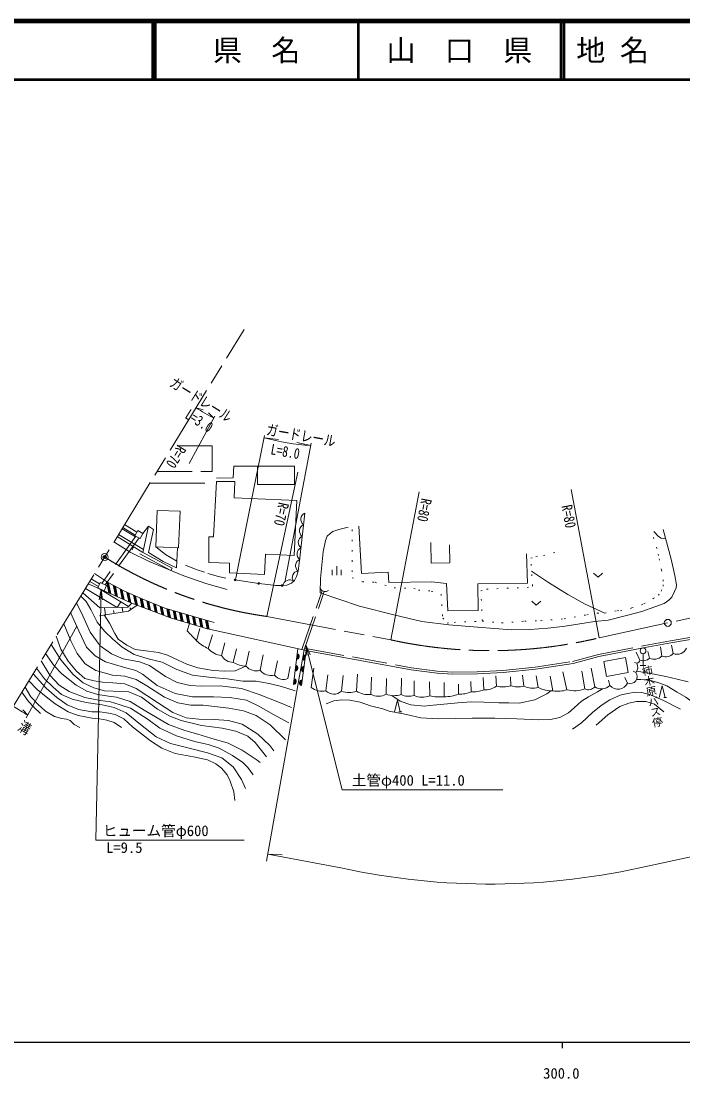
# Model space of a CAD drawing. Units: millimetres at full size, sheet at 1:1000; details may follow other scales. Extents: x 40000 to 680000, y 20000 to 380000.
# Drawn here: x 275268 to 388664, y 198715 to 380000 of the extents above; entities that cross this region are included whole.
import ezdxf
from ezdxf.enums import TextEntityAlignment as Align

# ---------------------------------------------------------------- set-up
doc = ezdxf.new("R2010")
doc.units = ezdxf.units.MM
doc.header["$LTSCALE"] = 1000
doc.header["$PDMODE"] = 32
doc.header["$PDSIZE"] = 500
for name, pattern in [('CHAIN', [18.5, 12, -1.5, 3.5, -1.5]), ('DASHED', [7.5, 6, -1.5]), ('DOTTED', [1.75, 0.25, -1.5])]:
    doc.linetypes.add(name, pattern=pattern)
for name, color, linetype, lineweight in [('M-BGD', 7, 'Continuous', 13), ('M-BMK', 2, 'CHAIN', 13), ('M-BMK-SRVR', 3, 'Continuous', 13), ('M-STR-HTXT', 7, 'Continuous', 13), ('M-STR-STRC', 7, 'Continuous', 13), ('M-TTL', 2, 'Continuous', 140), ('M-TTL-BAND', 7, 'Continuous', 25), ('M-TTL-LINE', 7, 'Continuous', 50)]:
    doc.layers.add(name, color=color, linetype=linetype, lineweight=lineweight)
for name, color, linetype in [('M-BMK-HTXT', 7, 'Continuous'), ('M-OTRS', 6, 'Continuous'), ('M-TTL-TXT', 7, 'Continuous')]:
    doc.layers.add(name, color=color, linetype=linetype)
doc.styles.add('@ＭＳ ゴシック', font='')
doc.styles.add('ＭＳ ゴシック', font='')
doc.styles.get('@ＭＳ ゴシック').set_extended_font_data('@MS Gothic')
doc.styles.get('ＭＳ ゴシック').set_extended_font_data('MS Gothic')

# ---------------------------------------------------------------- blocks, each defined once
blk = doc.blocks.new('open_arrow')
at = {"color": 0, "linetype": 'Continuous', "lineweight": -2}
blk.add_lwpolyline([(7.5, 1.25), (0, 0), (7.5, -1.25)], dxfattribs=at)

msp = doc.modelspace()

# ---------------------------------------------------------------- hatches: boundary and pattern name
at = {"layer": 'M-BGD'}
for points in [[(311792, 284248, -1), (312092, 284248, -0.41421), (311942, 284098, -0.41421)], [(315822, 283632, -1), (316122, 283632, -0.41421), (315972, 283482, -0.41421)], [(319840, 283254, -1), (320140, 283254, -0.41421), (319990, 283104, -0.41421)], [(322584, 271577, -0.82183), (322460, 270593)], [(323886, 270396, -0.82183), (324021, 271378)], [(322336, 269608, -0.82183), (322212, 268625)], [(323614, 268431, -0.82183), (323750, 269413)], [(322044, 267290, -0.82183), (321921, 266307)], [(323294, 266117, -0.82183), (323429, 267099)]]:
    msp.add_hatch(color=256, dxfattribs=at).paths.add_polyline_path(points)
at = {"layer": 'M-STR-STRC'}
for points in [[(290256, 283757), (290052, 283867), (289888, 283976), (290274, 282013), (290630, 281854)], [(291425, 283123), (291062, 283320), (291420, 281500), (291775, 281341)], [(292594, 282489), (292232, 282686), (292565, 280987), (292921, 280828)], [(293745, 281951), (293391, 282103), (293711, 280475), (294066, 280316)], [(294886, 281461), (294532, 281613), (294847, 280010), (295197, 279879)], [(296027, 280971), (295673, 281123), (295975, 279587), (296325, 279456)], [(297165, 280499), (296812, 280645), (297103, 279164), (297453, 279032)], [(298302, 280028), (297949, 280174), (298231, 278740), (298581, 278609)], [(299440, 279557), (299087, 279703), (299359, 278317), (299709, 278186)], [(300558, 279181), (300215, 279279), (300487, 277894), (300837, 277762)], [(301666, 278862), (301322, 278961), (301604, 277525), (301949, 277420)], [(302773, 278543), (302430, 278642), (302715, 277187), (303060, 277082)], [(303881, 278224), (303537, 278323), (303827, 276849), (304172, 276744)], [(304988, 277905), (304645, 278004), (304938, 276511), (305283, 276406)], [(306096, 277586), (305752, 277685), (306049, 276172), (306394, 276067)], [(307203, 277267), (306860, 277366), (307157, 275850), (307496, 275776)]]:
    msp.add_hatch(color=256, dxfattribs=at).paths.add_polyline_path(points)

# ---------------------------------------------------------------- linework, layer by layer
at = {"layer": 'M-BGD'}
for p, q in [((297324, 300797), (306734, 300819)), ((295111, 292439), (292999, 293733)), ((296207, 289419), (291952, 292025)), ((294853, 291593), (292551, 293003)), ((294824, 291912), (292685, 293221)), ((297096, 293452), (296127, 292214)), ((329342, 285070), (329342, 286570)), ((328592, 285070), (328592, 285970)), ((330092, 285070), (330092, 285970)), ((293681, 279661), (288410, 282847)), ((289523, 279455), (289715, 278259)), ((292551, 279519), (292677, 278734)), ((294121, 279205), (293893, 279425)), ((291116, 278995), (291196, 278496)), ((303729, 275489), (304116, 276761)), ((305337, 273817), (305909, 275895)), ((307332, 272497), (308044, 274824)), ((309608, 271294), (310180, 273427)), ((311622, 270084), (312185, 272421)), ((313794, 269437), (314349, 272004)), ((322694, 272451), (321928, 266367)), ((323299, 266152), (324127, 272138)), ((382963, 270831), (382648, 271951)), ((385084, 271172), (384809, 272739)), ((387025, 271610), (386726, 273063)), ((316207, 268743), (316715, 271384)), ((318704, 267911), (319203, 270367)), ((322584, 271577), (322460, 270593)), ((323886, 270396), (324021, 271378)), ((381279, 270448), (380692, 271864)), ((381846, 271578), (381846, 269578)), ((320997, 267319), (321366, 269415)), ((322336, 269608), (322212, 268625)), ((323614, 268431), (323750, 269413)), ((324953, 265803), (325406, 269109)), ((368807, 265388), (368115, 268481)), ((371885, 265547), (371333, 268565)), ((373558, 265902), (372932, 269089)), ((380581, 268381), (380174, 268589)), ((380787, 269949), (380384, 270050)), ((381346, 269578), (382346, 269578)), ((322044, 267290), (321921, 266307)), ((323294, 266117), (323429, 267099)), ((327460, 265202), (327830, 267953)), ((330149, 265156), (330463, 267852)), ((332738, 265165), (332922, 268055)), ((335195, 264592), (335315, 267538)), ((337803, 264628), (337877, 267343)), ((340375, 264582), (340448, 267362)), ((342594, 264425), (342640, 266955)), ((345301, 264379), (345264, 266752)), ((347762, 264213), (347771, 266650)), ((352364, 265053), (352309, 266798)), ((354536, 265368), (354472, 267501)), ((356708, 266006), (356615, 267778)), ((359186, 266080), (359122, 267604)), ((361409, 265999), (361205, 267930)), ((363870, 265791), (363543, 267771)), ((366411, 265192), (365925, 267752)), ((376147, 266127), (375917, 267019)), ((379200, 266548), (378716, 267498)), ((350228, 264647), (350219, 266382)), ((385381, 264063), (385881, 264063)), ((339986, 261603), (340486, 261603))]:
    msp.add_line(p, q, dxfattribs=at)
at = {"layer": 'M-BGD', "linetype": 'DASHED'}
for p, q in [((294944, 291720), (289086, 283640)), ((295475, 291430), (289646, 283389)), ((296102, 288946), (291741, 291679)), ((294487, 289810), (294275, 289413)), ((300913, 285861), (294275, 289413)), ((301126, 286258), (294487, 289810)), ((300913, 285861), (301126, 286258)), ((288511, 283073), (287027, 283982)), ((288717, 283533), (287288, 284408)), ((323370, 272304), (326851, 282386)), ((323763, 272218), (327224, 282240))]:
    msp.add_line(p, q, dxfattribs=at)
for points in [[(298575, 302839), (307987, 302837), (307989, 307183), (301236, 307185)], [(323878, 272551), (324673, 272377), (342147, 269188), (346589, 268572), (349171, 268422), (353436, 268458), (357816, 268712), (363371, 269274), (369771, 270248), (374192, 271442), (382169, 273012), (386566, 273807), (400333, 276173), (403403, 275305), (408895, 277503), (419616, 278638), (435166, 280384), (444635, 281386), (478199, 285312), (497495, 287536), (506993, 287221)], [(362747, 285740), (365617, 283811), (368942, 281727), (371922, 280100), (375268, 278550)]]:
    msp.add_lwpolyline(points, dxfattribs=at)
at = {"layer": 'M-BGD'}
for points in [[(308728, 301649), (311576, 301711), (311704, 303749), (322125, 303731), (322120, 300593), (315767, 300603), (315773, 303742)], [(319990, 283254), (320815, 283305), (321576, 283658), (322107, 284141), (322461, 284829), (322740, 285754), (323037, 288014), (323874, 295687)], [(296102, 288946), (297096, 293452), (297943, 292856), (297073, 288945), (299627, 287382), (301912, 286297), (302045, 289733)], [(331306, 293263), (329732, 292890), (328686, 292531), (328231, 292199), (327711, 291732), (327402, 291009), (327047, 289042), (326554, 284446), (326496, 282033), (333256, 279712), (339124, 278239), (343939, 277120), (348560, 276531), (353484, 276116), (359295, 275680), (362440, 275755), (365519, 275980), (368518, 276301), (373524, 277076), (375893, 277331), (378751, 278050), (381611, 278839), (383854, 279619), (385437, 280206), (386286, 280784), (386749, 281289), (387255, 282254), (387535, 282889), (387553, 283360), (387273, 284963), (386656, 287790), (385295, 292865)], [(333159, 293444), (333571, 285305), (338189, 285539), (338278, 283780), (345643, 283888), (348164, 283599), (348376, 278933), (353590, 278973), (353555, 283569), (362026, 283680), (361872, 288694)], [(385657, 291516), (385551, 291410), (385347, 291330), (384953, 291401), (384468, 291667), (383713, 292507)], [(291169, 290745), (293976, 288984), (297219, 287372), (303144, 284949), (306939, 283615), (310555, 282613)], [(345461, 290657), (345539, 287090), (348733, 287160), (348665, 290268)], [(301956, 287438), (300008, 288585), (298355, 289876)], [(286779, 283577), (294240, 280238), (300890, 277743), (306980, 275889), (324604, 272034), (342091, 268843), (346555, 268223), (349162, 268072), (353447, 268108), (357844, 268363), (363415, 268927), (369843, 269905), (374271, 271101), (382234, 272668), (386627, 273463), (400314, 275814), (403423, 274936), (408980, 277160), (444685, 280939), (478251, 284865), (497513, 287085), (506993, 286771)], [(303417, 286782), (305272, 286007), (306680, 285550)], [(307286, 285356), (309086, 284836), (310347, 284556)], [(373377, 285373), (374127, 284673), (374877, 285373)], [(311942, 284248), (314102, 283879), (315972, 283632), (317550, 283417), (318882, 283297), (319990, 283254)], [(285475, 281448), (286421, 280508), (287208, 279146), (288302, 277016), (289550, 275463), (290951, 274082), (292564, 272720), (294659, 271447), (297020, 270699), (299419, 270124), (301972, 268858), (304645, 267895), (307908, 267531), (310599, 267280), (313267, 266858), (315551, 266858), (317778, 266455), (319909, 265937), (322252, 265246)], [(285817, 282005), (288749, 279454), (293560, 279536), (294240, 280238)], [(286268, 282742), (291741, 279505), (292329, 280477)], [(284776, 280306), (285840, 278054), (287068, 275292), (288788, 272959), (290754, 271547), (292750, 270688), (295545, 270166), (297265, 269552), (299998, 267650), (301994, 266668), (304236, 266115), (306109, 266023), (309396, 266084), (313056, 265624), (316035, 264611), (319536, 263199), (321625, 262371)], [(288714, 278099), (293643, 278888), (295158, 279893)], [(362800, 280582), (363550, 279882), (364300, 280582)], [(283742, 278618), (285163, 275506), (286483, 272714), (287957, 271240), (289739, 270197), (292810, 269276), (294898, 268693), (296065, 268079), (298553, 266146), (301685, 264734), (304634, 264212), (308258, 264212), (311053, 264059), (313913, 263597), (315909, 262676), (318489, 261142), (321161, 259761)], [(289484, 278222), (290385, 276814), (291305, 275038), (291908, 274055), (293400, 273040), (294797, 272311), (297113, 271993), (298827, 271771), (300319, 271327), (302191, 270503), (303651, 269805), (305556, 269171), (308158, 268727), (310158, 268600), (311935, 268632), (313794, 269437)], [(282554, 276677), (283778, 273788), (284883, 271640), (286235, 269860), (288047, 268693), (290903, 267926), (293022, 267742), (294988, 267159), (296800, 266085), (299848, 264116), (302120, 263164), (304332, 262765), (306481, 262765), (310843, 262274), (313361, 261814), (315541, 260985), (317937, 259390), (320547, 256842)], [(281263, 274569), (282050, 272342), (283313, 270278), (284731, 268584), (286180, 267321), (287752, 266951), (289232, 266705), (290989, 266612), (293023, 266397), (294996, 265627), (298607, 263218), (301289, 261493), (303539, 260600), (305728, 260385), (308353, 260290), (310788, 260136), (313162, 259520), (315813, 257795), (317909, 255824), (318587, 254931)], [(280400, 273160), (282053, 270554), (284180, 267997), (285875, 266580), (287725, 265748), (289574, 265225), (292472, 265102), (293735, 265040), (295893, 264116), (298606, 262083), (300736, 260874), (302708, 260135), (306161, 259272), (309736, 258841), (312079, 258287), (314113, 257455), (315377, 256346), (317319, 253913)], [(278670, 270335), (280162, 267910), (281763, 266216), (283521, 265086), (286189, 264051), (288858, 263581), (290584, 263330), (292060, 262891), (294006, 262263), (297019, 260318), (299029, 258812), (301917, 257495), (304962, 256554), (307322, 256015), (309174, 255387), (311497, 254164), (313286, 252940), (314102, 252062), (315044, 250807)], [(279468, 271638), (280947, 269477), (282234, 268128), (284714, 266214), (286503, 265179), (288418, 264583), (290239, 264332), (291589, 264144), (293943, 263391), (296329, 261917), (300536, 259438), (303302, 258432), (305531, 257773), (307791, 257083), (310742, 256267), (313128, 255075), (315702, 253318), (316204, 252942)], [(277903, 269082), (279262, 267296), (280743, 265848), (282193, 264589), (283988, 263802), (286383, 263235), (289124, 262826), (291235, 262385), (293283, 261440), (295709, 259425), (298387, 257347), (300845, 256214), (304283, 255323), (307213, 254599), (309639, 253717), (311592, 252206), (313042, 250034), (313735, 248459)], [(380752, 268616), (383762, 268097), (385766, 267672), (387680, 267211), (389577, 266768)], [(276576, 266916), (278003, 265467), (279547, 264208), (281122, 263011), (283328, 261626), (285029, 260996), (287423, 260555), (288684, 260398), (289944, 260209), (291204, 259800), (292465, 258950)], [(277326, 268140), (279576, 265689), (281372, 264052), (283168, 262792), (285090, 262005), (287390, 261627), (288776, 261596), (290320, 261375), (291391, 261186), (292872, 260399), (294321, 259077), (297409, 256653), (299363, 255393), (301638, 254505), (304788, 253907), (307214, 253403), (308632, 252679), (309609, 251986), (310554, 250821), (311090, 249751), (311720, 247925), (311909, 246413)], [(390802, 262958), (389152, 264148), (387718, 265013), (385933, 266067), (384554, 266607), (383201, 266986), (381470, 267148), (380731, 267170)], [(275410, 265011), (276517, 263388), (277431, 262412), (278597, 261341)], [(275932, 265863), (276929, 264175), (278126, 262947), (279449, 261751), (280993, 260806), (282253, 260491), (283041, 260365), (283640, 260114), (284364, 259421), (285310, 258949)], [(327563, 262985), (328842, 263518), (330229, 263677), (331588, 263598), (333347, 263251), (335133, 262639), (337239, 262132), (338332, 261760), (341318, 261173), (343744, 260587), (346729, 260401), (352567, 260508), (356439, 260561), (360198, 260428), (363983, 260268), (365990, 260295), (367571, 260631), (369093, 261467), (370063, 262302), (371300, 263422), (372488, 264174), (374026, 265076), (374890, 265584)], [(338789, 264402), (340210, 263446), (342055, 262805), (344362, 262584), (345224, 262705), (348313, 263005), (350078, 263186), (352404, 263306), (354550, 263286), (357117, 263145), (358824, 263146), (360629, 263106), (363297, 263667), (365383, 264689), (366065, 265203)], [(369768, 258641), (371271, 259727), (373157, 261517), (374692, 262731), (376162, 263689), (377921, 264456), (379167, 264743), (380510, 264967), (381629, 264935), (383132, 264552), (385242, 263593), (388279, 262060)], [(384631, 264063), (385131, 266063), (385631, 264063)], [(339236, 261603), (339736, 263603), (340236, 261603)], [(373828, 259344), (375810, 261133), (377889, 262507), (379423, 263114), (380734, 263370), (382300, 263370), (383803, 262954), (385434, 261612)]]:
    msp.add_lwpolyline(points, dxfattribs=at)
for points in [[(307403, 287223), (307421, 291627), (308251, 291624), (308739, 301089), (311891, 301101), (311792, 298286), (322532, 297866), (322038, 288401), (317128, 288658), (316944, 285141), (310988, 285452), (310988, 287101)], [(298355, 289876), (302248, 289725), (302490, 296001), (298597, 296151)], [(294771, 291814), (295649, 291336), (296127, 292214), (295249, 292692)], [(288410, 282847), (289505, 282357), (289913, 283270), (288818, 283760)], [(375589, 267673), (379305, 268347), (378838, 270921), (375123, 270247)]]:
    msp.add_lwpolyline(points, close=True, dxfattribs=at)
at = {"layer": 'M-BGD', "linetype": 'DOTTED'}
for points in [[(331984, 292850), (332003, 284599), (333753, 283920), (335910, 283820), (339186, 282896), (342542, 282758), (343335, 282499), (345556, 282324), (347218, 281782), (347514, 277674), (348248, 276832), (349481, 276949), (354305, 277183), (357603, 276854), (361588, 277167), (364297, 277229), (368315, 277561), (372214, 278252), (374028, 278559), (375268, 278550), (377461, 278971), (377980, 278933), (379923, 279421), (381981, 280116), (383585, 281045), (384486, 281607), (384966, 282309), (385303, 283148), (385312, 284004), (385009, 285893), (384508, 288389), (384231, 289613), (383508, 291934)], [(354305, 277183), (354055, 282350), (355023, 282652), (361965, 282950), (362905, 283182), (362609, 287965), (363481, 288252), (364780, 288421), (366854, 288960)]]:
    msp.add_lwpolyline(points, dxfattribs=at)
at = {"layer": 'M-BGD'}
for centre, radius in [((311942, 284248), 150), ((315972, 283632), 150), ((319990, 283254), 150), ((381846, 272078), 500)]:
    msp.add_circle(centre, radius, dxfattribs=at)
for centre, radius, start, end in [((324351, 294629), 1160, 114.25307, 233.28269), ((324134, 292641), 1160, 114.25307, 233.28269), ((323917, 290653), 1160, 114.25307, 233.28269), ((323695, 288664), 1159, 114.04193, 233.14517), ((323454, 286669), 1160, 113.00896, 232.03858), ((322821, 284667), 1089, 94.24773, 217.5094), ((321261, 283113), 1130, 52.04033, 172.82177), ((327346, 283097), 866, 190.95015, 310.95015), ((486360, 449540), 252286, 223.62198, 224.14864), ((309399, 277789), 5682, 224.35084, 248.66451), ((309807, 274425), 3137, 217.9208, 266.36402), ((387669, 273312), 1820, 249.29709, 334.626), ((311619, 272362), 2277, 207.95363, 270.06815), ((322425, 271097), 505, 273.99733, 71.65553), ((324050, 270874), 505, 93.29508, 250.95327), ((380659, 270568), 632, 281.67361, 349.1004), ((381825, 271941), 1590, 249.91762, 315.71648), ((383774, 272557), 1906, 244.83864, 313.41443), ((385752, 272734), 1699, 246.86316, 318.55418), ((314020, 274161), 4730, 239.53317, 267.26866), ((315546, 270985), 2338, 221.46893, 286.43017), ((318125, 270335), 2492, 219.70662, 283.43595), ((322177, 269129), 505, 273.99733, 71.65553), ((323779, 268909), 505, 93.29508, 250.95327), ((379644, 267650), 1188, 248.0338, 37.96664), ((379549, 269314), 1391, 317.87452, 27.14009), ((320234, 269101), 1939, 217.87402, 293.17857), ((321885, 266811), 505, 273.99733, 71.65553), ((323458, 266595), 505, 93.29508, 250.95327), ((377532, 267360), 1855, 221.66244, 334.05013), ((326877, 268295), 3148, 232.32518, 280.68212), ((328829, 266606), 1961, 225.73416, 312.29804), ((331430, 268966), 4020, 251.41965, 288.98146), ((334809, 268496), 3923, 238.12545, 275.64679), ((350479, 269143), 4503, 266.81351, 294.75059), ((352717, 270263), 5222, 266.12174, 290.38792), ((354722, 268753), 3390, 266.85796, 305.85208), ((357788, 271315), 5418, 258.50206, 284.96241), ((360437, 269831), 3953, 251.56531, 284.23902), ((362956, 269636), 3953, 246.95222, 283.36305), ((366419, 270913), 5722, 243.54895, 269.92663), ((367168, 270664), 5524, 262.12577, 287.25943), ((370079, 270638), 5401, 256.3814, 289.53359), ((372499, 266773), 1371, 243.37015, 320.58874), ((374702, 267742), 2167, 238.1218, 311.79995), ((336464, 267150), 2856, 243.62452, 297.97467), ((339154, 268247), 3862, 249.52152, 288.41613), ((341691, 267426), 3134, 245.15194, 286.73673), ((344004, 267755), 3617, 247.04349, 291.00214), ((346983, 270987), 6819, 255.71769, 276.55578), ((347802, 271209), 6997, 269.66787, 290.2889)]:
    msp.add_arc(centre, radius, start, end, dxfattribs=at)
at = {"layer": 'M-BMK'}
for p, q in [((271800, 259116), (313472, 327167)), ((317342, 277978), (338604, 273952)), ((374310, 274299), (393859, 278572))]:
    msp.add_line(p, q, dxfattribs=at)
for centre, radius, start, end in [((327002, 347309), 70000, 237.68355, 262.06804), ((355701, 352104), 80000, 257.65994, 283.45116)]:
    msp.add_arc(centre, radius, start, end, dxfattribs=at)
at = {"layer": 'M-BMK-SRVR'}
for centre in [(289580, 288151), (386089, 276873)]:
    msp.add_circle(centre, 600, dxfattribs=at)
at = {"layer": 'M-OTRS'}
msp.add_point((289580, 288151), dxfattribs=at)
at = {"layer": 'M-STR-HTXT'}
for p, q in [((305249, 313738), (306462, 313387)), ((304050, 304169), (308487, 312313)), ((308295, 311961), (307389, 312840)), ((312060, 284508), (316982, 308973)), ((316904, 308583), (319345, 308320)), ((320523, 284120), (324970, 307668)), ((324893, 307262), (322499, 307805)), ((317342, 277978), (322662, 302705)), ((338604, 273952), (343500, 299309)), ((374310, 274299), (369500, 299737)), ((284800, 276300), (276142, 260596)), ((323763, 272218), (317320, 236008)), ((276397, 261058), (275532, 261978)), ((382920, 235237), (402213, 239454)), ((317539, 237236), (330055, 234877)), ((317539, 237236), (319991, 237122))]:
    msp.add_line(p, q, dxfattribs=at)
for points in [[(288957, 282602), (288094, 239622), (313507, 239622)], [(324059, 273075), (330284, 248268), (357804, 248268)]]:
    msp.add_lwpolyline(points, dxfattribs=at)
for centre, radius, start, end in [((327623, 348570), 41399, 237.28546, 242.16798), ((327623, 348570), 41399, 254.99331, 266.21859), ((327002, 347309), 100000, 237.9339, 239.59902), ((355691, 352008), 119904, 257.65453, 283.1256)]:
    msp.add_arc(centre, radius, start, end, dxfattribs=at)
at = {"layer": 'M-STR-STRC'}
for p, q in [((290274, 282013), (289888, 283976)), ((290630, 281854), (290256, 283757)), ((291420, 281500), (291062, 283320)), ((291775, 281341), (291425, 283123)), ((290274, 282013), (290630, 281854)), ((291420, 281500), (291775, 281341)), ((292565, 280987), (292232, 282686)), ((292921, 280828), (292594, 282489)), ((293711, 280475), (293391, 282103)), ((294066, 280316), (293745, 281951)), ((294847, 280010), (294532, 281613)), ((295197, 279879), (294886, 281461)), ((295975, 279587), (295673, 281123)), ((292565, 280987), (292921, 280828)), ((293711, 280475), (294066, 280316)), ((294847, 280010), (295197, 279879)), ((295975, 279587), (296325, 279456)), ((296325, 279456), (296027, 280971)), ((297103, 279164), (296812, 280645)), ((297453, 279032), (297165, 280499)), ((298231, 278740), (297949, 280174)), ((298581, 278609), (298302, 280028)), ((299359, 278317), (299087, 279703)), ((299709, 278186), (299440, 279557)), ((300487, 277894), (300215, 279279)), ((300837, 277762), (300558, 279181)), ((297103, 279164), (297453, 279032)), ((298231, 278740), (298581, 278609)), ((299359, 278317), (299709, 278186)), ((300487, 277894), (300837, 277762)), ((301604, 277525), (301322, 278961)), ((301604, 277525), (301949, 277420)), ((301949, 277420), (301666, 278862)), ((302715, 277187), (302430, 278642)), ((303060, 277082), (302773, 278543)), ((303827, 276849), (303537, 278323)), ((304172, 276744), (303881, 278224)), ((304938, 276511), (304645, 278004)), ((305283, 276406), (304988, 277905)), ((306049, 276172), (305752, 277685)), ((306394, 276067), (306096, 277586)), ((302715, 277187), (303060, 277082)), ((303827, 276849), (304172, 276744)), ((304938, 276511), (305283, 276406)), ((306049, 276172), (306394, 276067)), ((307157, 275850), (306860, 277366)), ((307157, 275850), (307496, 275776)), ((307496, 275776), (307203, 277267))]:
    msp.add_line(p, q, dxfattribs=at)
msp.add_lwpolyline([(287856, 285335), (290052, 283867), (292989, 282276), (296092, 280943), (299872, 279378), (308328, 276944)], dxfattribs=at)
at = {"layer": 'M-TTL'}
msp.add_line((680000, 380000), (40000, 380000), dxfattribs=at)
at = {"layer": 'M-TTL-BAND'}
for p, q in [((40000, 205000), (579000, 205000)), ((368000, 205000), (368000, 204000))]:
    msp.add_line(p, q, dxfattribs=at)
at = {"layer": 'M-TTL-LINE'}
for p, q in [((297750, 380000), (297750, 370000)), ((298250, 380000), (298250, 370000)), ((333000, 380000), (333000, 370000)), ((367750, 380000), (367750, 370000)), ((368250, 380000), (368250, 370000)), ((40000, 370000), (680000, 370000))]:
    msp.add_line(p, q, dxfattribs=at)

# ---------------------------------------------------------------- block references
at = {"layer": 'M-STR-HTXT', "xscale": 240, "yscale": 240}
for p, rotation in [((288957, 282602), 268.8), ((324059, 273075), 284.1)]:
    msp.add_blockref('open_arrow', p, dxfattribs=dict(at, rotation=rotation))

# ---------------------------------------------------------------- texts
at = {"layer": 'M-BMK-HTXT', "style": '@ＭＳ ゴシック'}
msp.add_text('柿木原バス停', height=1320, rotation=281.19, dxfattribs=at).set_placement((382346, 269578), align=Align.MIDDLE_LEFT)
at = {"layer": 'M-STR-HTXT', "style": 'ＭＳ ゴシック', "width": 0.8}
for s, rotation, p in [('ガードレール', 328, (305341, 313894)), ('L=3.0', 328, (305005, 310265)), ('ガードレール', 350, (322972, 307560)), ('L=8.0', 350, (320285, 304803)), ('側\u3000溝', 328.35, (273407, 258677))]:
    msp.add_text(s, height=1833, rotation=rotation, dxfattribs=at).set_placement(p, align=Align.BOTTOM_CENTER)
for s, rotation, p in [('R=70', 238.518, (301618, 307809)), ('R=80', 259.072, (343330, 298432))]:
    msp.add_text(s, height=1833, rotation=rotation, dxfattribs=at).set_placement(p, align=Align.BOTTOM_LEFT)
for s, rotation, p in [('R=70', 257.858, (321187, 297249)), ('R=80', 280.708, (369657, 297255))]:
    msp.add_text(s, height=1833, rotation=rotation, dxfattribs=at).set_placement(p, align=Align.TOP_LEFT)
at = {"layer": 'M-STR-HTXT', "style": 'ＭＳ ゴシック'}
for s, p in [('土管φ400 L=11.0', (331931, 248421)), ('ヒューム管φ600', (289259, 239775))]:
    msp.add_text(s, height=1833, dxfattribs=at).set_placement(p, align=Align.BOTTOM_LEFT)
msp.add_text('L=9.5', height=1833, dxfattribs=at).set_placement((289829, 239270), align=Align.TOP_LEFT)
at = {"layer": 'M-TTL-BAND', "style": 'ＭＳ ゴシック'}
msp.add_text('300.0', height=1833, dxfattribs=at).set_placement((367844, 198195), align=Align.BOTTOM_CENTER)
at = {"layer": 'M-TTL-TXT', "style": 'ＭＳ ゴシック'}
for s, p in [('県\u3000名', (315625, 375000)), ('山\u3000口\u3000県', (350375, 375000))]:
    msp.add_text(s, height=3666, dxfattribs=at).set_placement(p, align=Align.MIDDLE_CENTER)
msp.add_text('地 名', height=3666, dxfattribs=at).set_placement((370380, 375000), align=Align.MIDDLE_LEFT)

doc.saveas('drawing.dxf')
